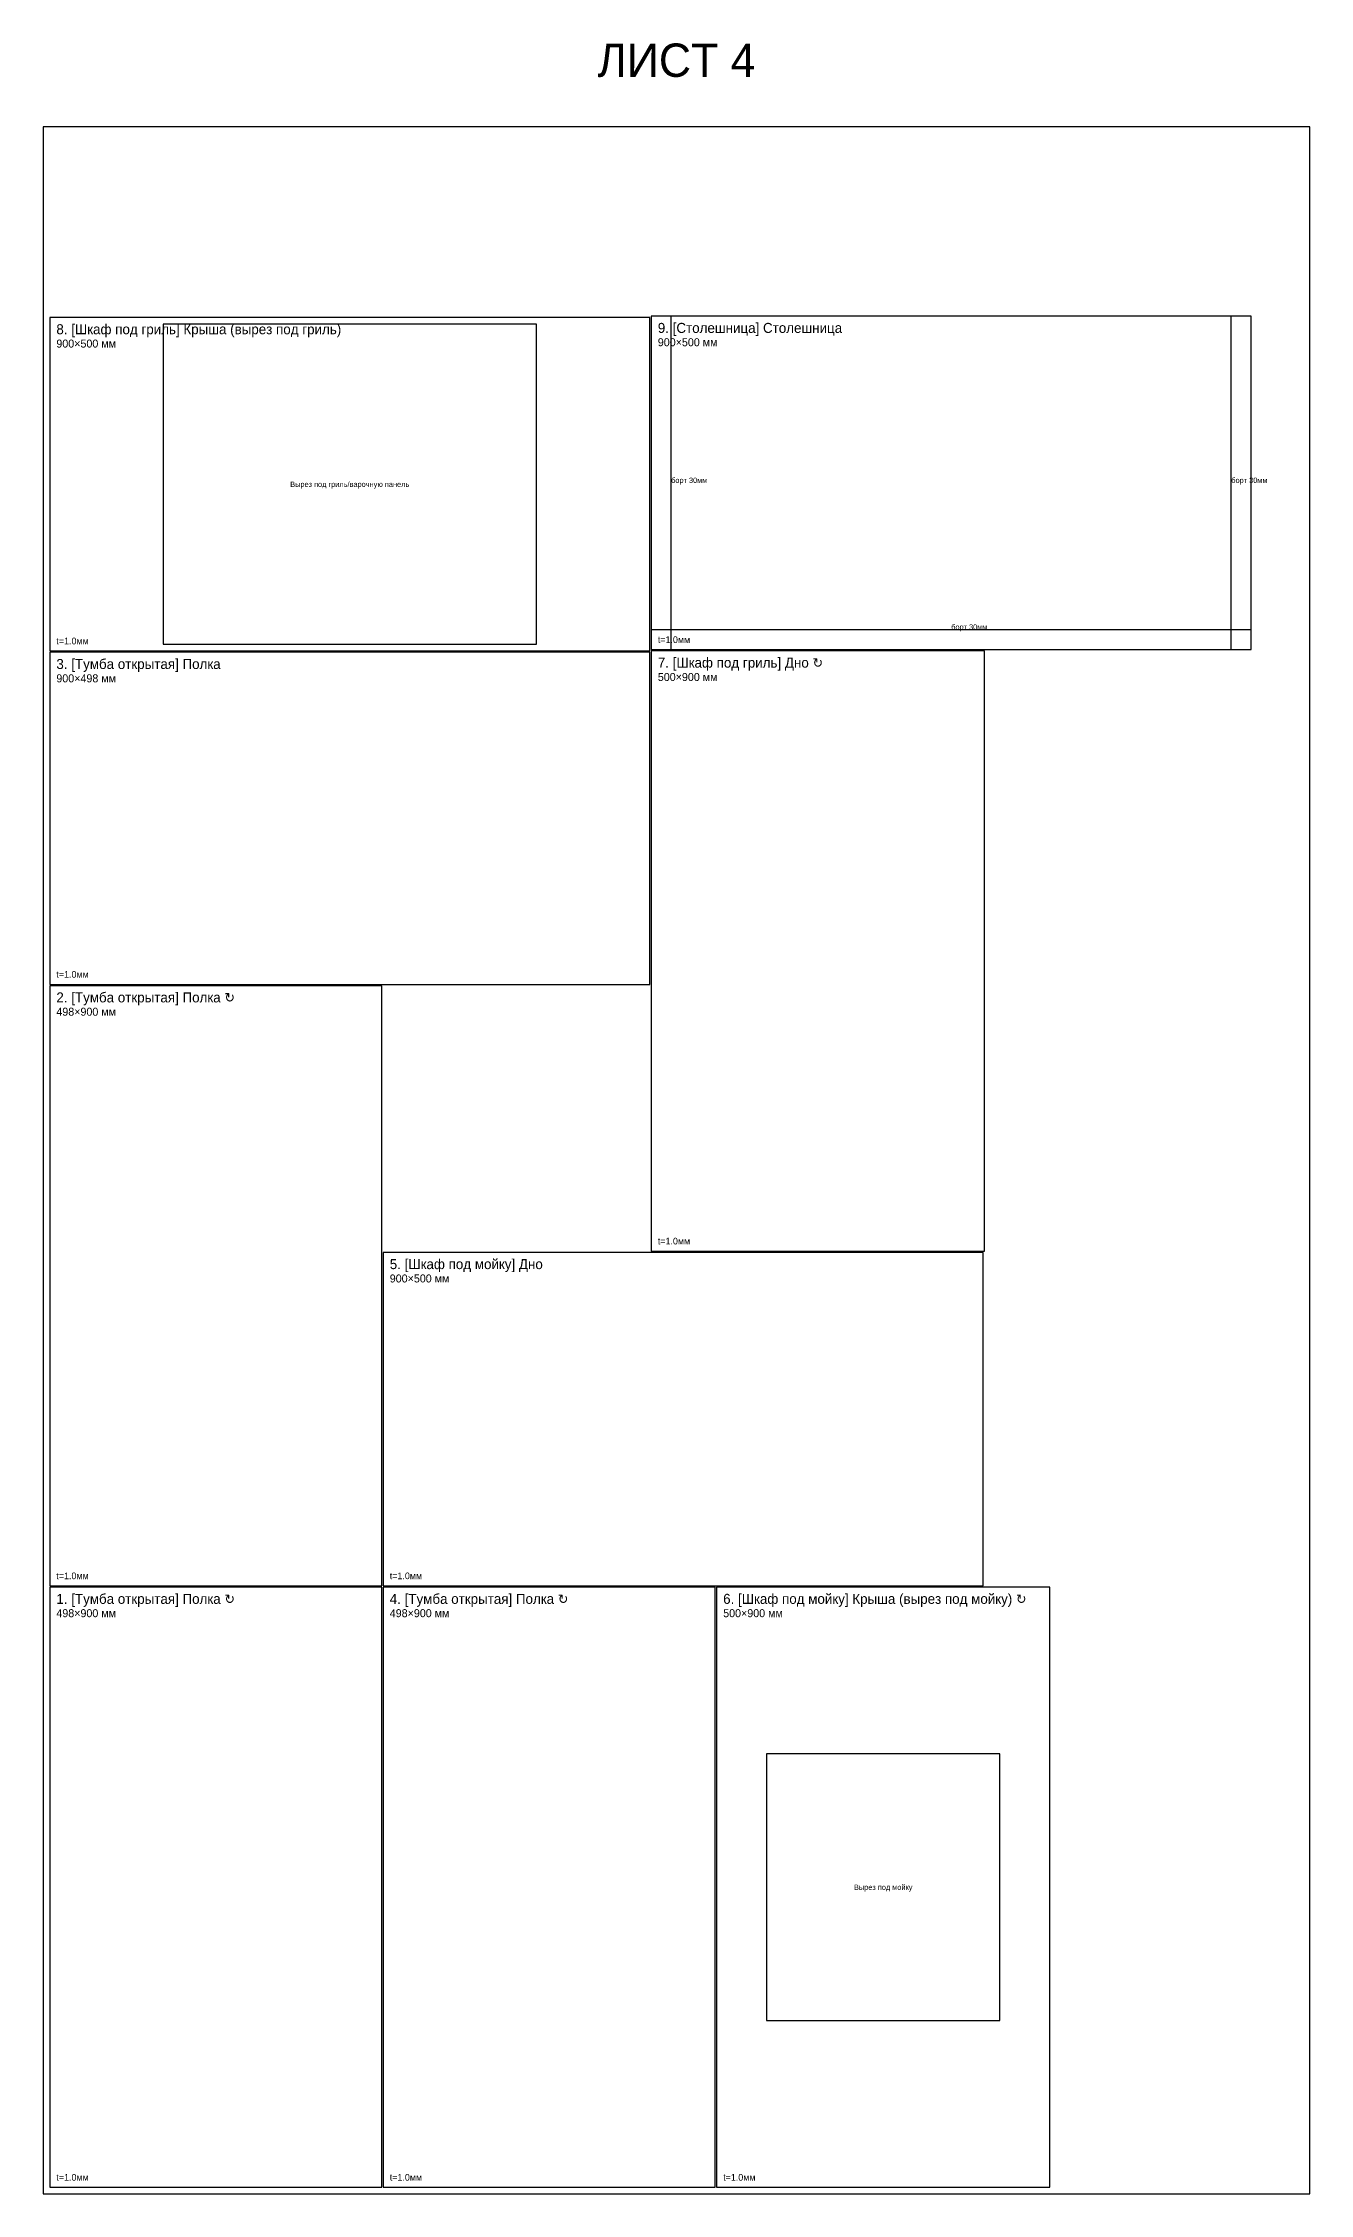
# Model space of a CAD drawing. Header units: metres. Extents: x 0 to 1900, y 0 to 13426.
# Drawn here: x 0 to 1900, y 10200 to 13426 of the extents above; entities that cross this region are included whole.
import ezdxf
from ezdxf.enums import TextEntityAlignment as Align

# ---------------------------------------------------------------- set-up
doc = ezdxf.new("R2010")
doc.units = ezdxf.units.M
doc.linetypes.add('DASHED', pattern=[1.524, 1.27, -0.254])
for name, color, linetype in [('BEND', 4, 'Continuous'), ('CUT', 5, 'Continuous'), ('CUTOUT', 6, 'Continuous'), ('SHEET', 1, 'Continuous'), ('TEXT', 7, 'Continuous')]:
    doc.layers.add(name, color=color, linetype=linetype)

msp = doc.modelspace()

# ---------------------------------------------------------------- linework, layer by layer
at = {"layer": 'BEND', "color": 4, "linetype": 'DASHED'}
for p, q in [((942, 12516), (942, 13016)), ((1782, 12516), (1782, 13016)), ((912, 12546), (1812, 12546))]:
    msp.add_line(p, q, dxfattribs=at)
at = {"layer": 'CUT', "color": 5}
for points in [[(10, 12514), (910, 12514), (910, 13014), (10, 13014), (10, 12514)], [(912, 12516), (1812, 12516), (1812, 13016), (912, 13016), (912, 12516)], [(10, 12014), (910, 12014), (910, 12512), (10, 12512), (10, 12014)], [(912, 11614), (1412, 11614), (1412, 12514), (912, 12514), (912, 11614)], [(10, 11112), (508, 11112), (508, 12012), (10, 12012), (10, 11112)], [(510, 11112), (1410, 11112), (1410, 11612), (510, 11612), (510, 11112)], [(10, 10210), (508, 10210), (508, 11110), (10, 11110), (10, 10210)], [(510, 10210), (1008, 10210), (1008, 11110), (510, 11110), (510, 10210)], [(1010, 10210), (1510, 10210), (1510, 11110), (1010, 11110), (1010, 10210)]]:
    msp.add_lwpolyline(points, dxfattribs=at)
at = {"layer": 'CUTOUT', "color": 6}
for points in [[(180, 12524), (740, 12524), (740, 13004), (180, 13004), (180, 12524)], [(1085, 10460), (1435, 10460), (1435, 10860), (1085, 10860), (1085, 10460)]]:
    msp.add_lwpolyline(points, dxfattribs=at)
at = {"layer": 'SHEET', "color": 1}
msp.add_lwpolyline([(0, 10200), (1900, 10200), (1900, 13300), (0, 13300), (0, 10200)], dxfattribs=at)

# ---------------------------------------------------------------- texts
at = {"layer": 'BEND', "color": 4}
for p in [(942, 12766), (1782, 12766), (1362, 12546)]:
    msp.add_text('борт 30мм', height=8, dxfattribs=at).set_placement(p)
at = {"layer": 'TEXT', "color": 7}
msp.add_text('ЛИСТ 4', height=50, dxfattribs=at).set_placement((950, 13400), align=Align.MIDDLE_CENTER)
for s, p in [('8. [Шкаф под гриль] Крыша (вырез под гриль)', (20, 12989)), ('9. [Столешница] Столешница', (922, 12991)), ('3. [Тумба открытая] Полка', (20, 12487)), ('7. [Шкаф под гриль] Дно ↻', (922, 12489)), ('2. [Тумба открытая] Полка ↻', (20, 11987)), ('5. [Шкаф под мойку] Дно', (520, 11587)), ('1. [Тумба открытая] Полка ↻', (20, 11085)), ('4. [Тумба открытая] Полка ↻', (520, 11085)), ('6. [Шкаф под мойку] Крыша (вырез под мойку) ↻', (1020, 11085))]:
    msp.add_text(s, height=15, dxfattribs=at).set_placement(p)
at = {"layer": 'TEXT', "color": 3}
for s, p in [('900×500 мм', (20, 12969)), ('900×500 мм', (922, 12971)), ('900×498 мм', (20, 12467)), ('500×900 мм', (922, 12469)), ('498×900 мм', (20, 11967)), ('900×500 мм', (520, 11567)), ('498×900 мм', (20, 11065)), ('498×900 мм', (520, 11065)), ('500×900 мм', (1020, 11065))]:
    msp.add_text(s, height=12, dxfattribs=at).set_placement(p)
at = {"layer": 'TEXT', "color": 6}
for s, p in [('Вырез под гриль/варочную панель', (460, 12764)), ('Вырез под мойку', (1260, 10660))]:
    msp.add_text(s, height=8, dxfattribs=at).set_placement(p, align=Align.MIDDLE_CENTER)
at = {"layer": 'TEXT', "color": 8}
for p in [(20, 12524), (922, 12526), (20, 12024), (922, 11624), (20, 11122), (520, 11122), (20, 10220), (520, 10220), (1020, 10220)]:
    msp.add_text('t=1.0мм', height=10, dxfattribs=at).set_placement(p)

doc.saveas('drawing.dxf')
